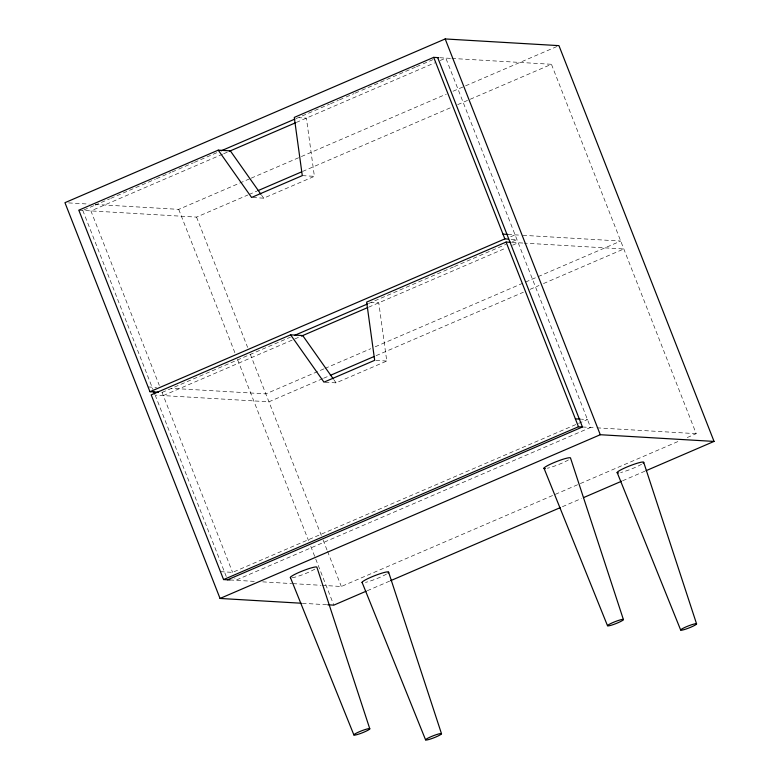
<?xml version="1.0" encoding="UTF-8"?>
<svg xmlns="http://www.w3.org/2000/svg" width="779" height="779" viewBox="0 0 779 779"><rect width="100%" height="100%" fill="white"/><g stroke="black" fill="none" stroke-linecap="round" stroke-linejoin="round"><path stroke-width="0.58" stroke-dasharray="3.9 2.92" d="M83.908 209.94L93.957 205.607M95.067 205.13L109.576 198.888M110.696 198.402L155.333 179.18M156.452 178.703L170.961 172.451M172.071 171.974L177.651 169.569M178.771 169.092L193.28 162.84M194.399 162.363L217.828 152.275M295.952 118.632L329.429 104.211M330.549 103.734L338.359 100.374M339.478 99.887L345.058 97.482M346.168 97.005L353.987 93.646M355.097 93.159L360.677 90.763M361.797 90.276L415.363 67.208M416.483 66.731L422.062 64.326M423.172 63.849L433.221 59.525M222.609 154.193L90.919 210.895L159.305 385.41M223.651 153.745L230.341 150.863M296.263 122.469L434.653 62.885M440.232 60.48L445.812 58.074L590.57 427.467L235.677 580.287L234.791 578.018M95.204 204.458L178.712 209.366L250.069 178.634M251.189 178.157L300.256 157.027M301.366 156.55L446.328 94.132M453.018 91.25L558.952 45.64M78.815 210.184L196.551 217.107L247.888 194.993M249.007 194.516L256.817 191.157M302.573 171.448L452.122 107.054M457.701 104.649L551.444 64.287L696.202 433.669L686.163 438.002M252.805 197.535L263.692 198.168L314.395 176.336L306.39 118.116L299.126 117.687M510.625 236.777L515.094 234.859M162.061 392.431L290.401 337.161M368.525 303.528L453.339 267.002M454.459 266.525L505.795 244.421M512.485 241.529L516.954 239.611L509.69 239.182M163.298 395.586L301.609 336.031M368.642 307.169L505.922 248.053M512.611 245.171L518.191 242.775M323.869 368.895L265.834 393.882L171.127 388.312M324.979 368.409L370.736 348.71M375.205 346.791L620.727 241.062L521.161 235.209M322.506 378.73L268.93 401.798L156.034 395.167M323.616 378.253L329.196 375.848M376.072 355.662L523.381 292.232M530.08 289.35L539.01 285.503M543.469 283.575L623.823 248.978L524.267 243.126M325.184 382.226L336.08 382.869L386.774 361.037L378.769 302.807L371.505 302.379M220.476 571.659L232.58 572.37L577.424 423.873M578.544 423.396L587.473 419.55L581.416 419.19M321.951 585.35L341.319 586.49L679.463 440.885M367.26 590.735L389.568 581.134M562.399 506.71L581.358 498.55M622.616 480.779L644.915 471.178M439.755 57.724L450.671 58.367M451.878 58.435L551.444 64.287M302.291 175.626L314.395 176.336M68.581 202.9L89.157 204.108M507.83 234.43L519.944 235.141M512.144 242.415L523.05 243.058M375.877 360.395L386.774 361.037M148.098 386.959L156.569 387.465M582.449 426.989L595.76 427.768M596.967 427.846L696.202 433.669M229.971 579.946L255.385 581.446M262.65 581.864L291.697 583.578M292.904 583.646L320.744 585.282M302.349 603.297L327.755 604.786M261.608 195.217L263.692 198.168M333.996 379.909L336.08 382.869M196.551 217.107L247.625 347.424M250.293 354.221L321.328 535.504M323.11 540.032L327.102 550.237M327.55 551.366L341.319 586.49M178.712 209.366L234.985 352.975M237.644 359.762L308.552 540.684M310.763 546.342L333.811 605.137M161.974 392.197L232.58 572.37M82.798 210.418L152.957 389.442M155.177 395.109L227.108 578.67M568.446 459.902A14.275 1.762 -21.4 0 1 547.394 468.247M641.623 464.206A14.275 1.762 -21.4 0 1 620.571 472.551M386.53 574.045A14.275 1.762 -21.4 0 1 365.487 582.39M314.833 569.108A14.275 1.762 -21.4 0 1 291.804 577.814"/><path stroke-width="1.17" d="M646.034 470.701L714.051 441.411L558.952 45.64L445.189 38.95L64.949 202.686L220.048 598.457L301.132 603.219M260.916 194.234L230.341 150.863L218.237 150.152L78.815 210.184L149.958 391.72L158.429 392.217M438.548 57.656L433.708 57.364L294.287 117.405L302.291 175.626L251.588 197.457L218.237 150.152M221.178 150.824L294.832 119.109M229.308 151.301L295.368 122.858M257.937 190.67L301.463 171.935M149.958 391.72L504.85 238.9L508.483 239.114M333.295 378.925L302.719 335.554L290.616 334.843L151.194 394.875L223.573 579.576L229.971 579.946M510.927 242.347L506.087 242.065L366.666 302.096L374.67 360.326L323.976 382.158L290.616 334.843M294.871 335.243L367.406 304.005M301.687 336.002L367.746 307.549M330.315 375.371L373.842 356.626M223.573 579.576L578.466 426.756L582.098 426.97M227.556 579.81L582.449 426.989L437.681 57.597M220.048 598.457L600.288 434.721L714.051 441.411M366.149 591.212L333.811 605.137L327.755 604.786M390.678 580.657L560.169 507.674M583.588 497.586L621.496 481.256M502.981 234.148L507.83 234.43M575.369 418.839L580.209 419.121M617.153 472.502L680.651 629.968M543.985 468.198L607.484 625.664M362.069 582.341L425.568 739.807M290.363 577.405L353.861 734.879M445.189 38.95L600.288 434.721M433.708 57.364L504.85 238.9M506.087 242.065L578.466 426.756M153.843 391.71L154.729 393.979M643.736 462.453L696.601 623.94A8.569 1.061 -21.4 0 1 684.293 629.578A8.569 1.061 -21.4 0 1 684.994 627.348A8.569 1.061 -21.4 0 1 696.601 623.94M623.434 619.646A8.569 1.061 -21.4 0 0 611.817 623.044A8.569 1.061 -21.4 0 0 611.116 625.274A8.569 1.061 -21.4 0 0 623.434 619.646L570.569 458.159A14.275 1.762 -21.4 0 0 554.482 462.395A14.275 1.762 -21.4 0 0 545.427 468.598M388.653 572.292L441.518 733.779A8.569 1.061 -21.4 0 1 429.2 739.417A8.569 1.061 -21.4 0 1 429.901 737.187A8.569 1.061 -21.4 0 1 441.518 733.779M369.811 728.852A8.569 1.061 -21.4 0 0 358.204 732.25A8.569 1.061 -21.4 0 0 357.503 734.49A8.569 1.061 -21.4 0 0 369.811 728.852L316.946 567.365A14.275 1.762 -21.4 0 0 302.593 570.91A14.275 1.762 -21.4 0 0 290.645 577.794M618.594 472.902A14.275 1.762 -21.4 0 1 629.383 465.998A14.275 1.762 -21.4 0 1 643.113 463.184M362.342 582.721A14.275 1.762 -21.4 0 1 376.033 575.165A14.275 1.762 -21.4 0 1 388.03 573.023"/></g></svg>
